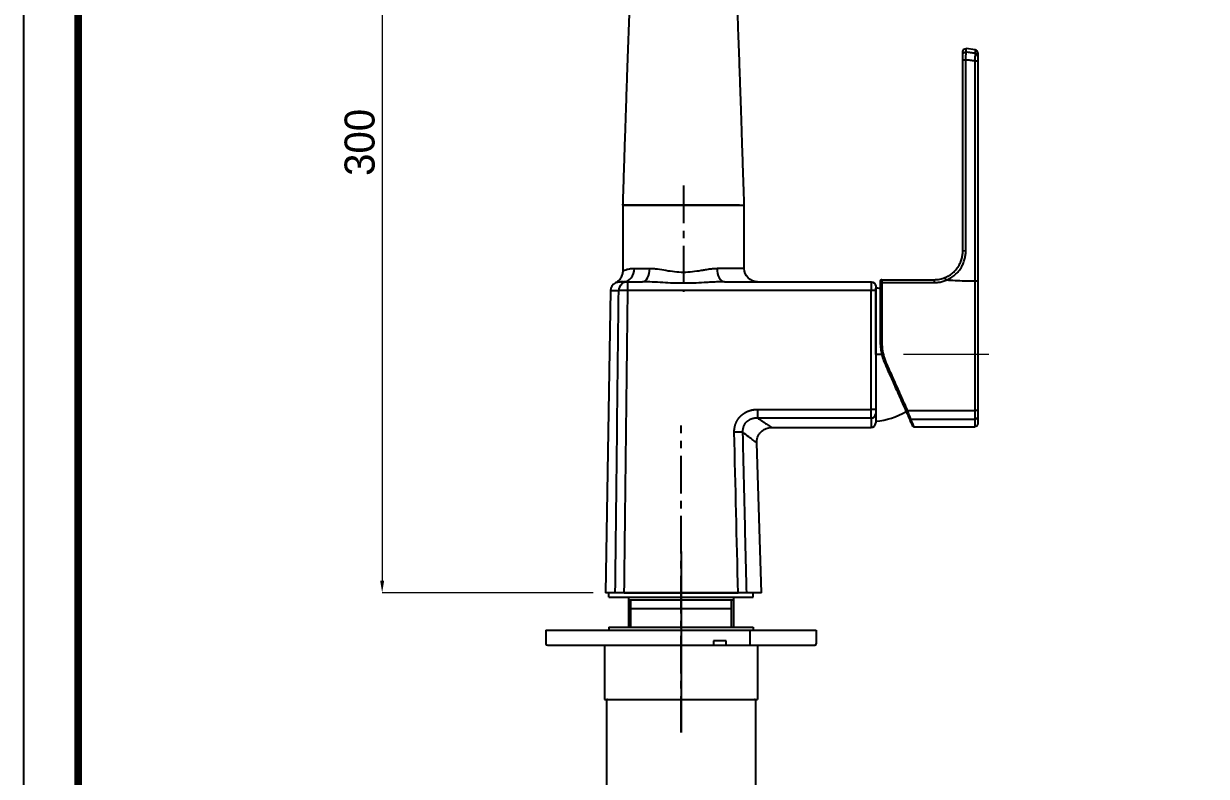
# Model space of a CAD drawing. Extents: x 0 to 1128, y 0 to 827.
# Drawn here: x 0 to 393.7, y 257.3 to 507.9 of the extents above; entities that cross this region are included whole.
import ezdxf

# ---------------------------------------------------------------- set-up
doc = ezdxf.new("R2010")
doc.units = 0
doc.header["$LTSCALE"] = 10
doc.header["$MEASUREMENT"] = 0
doc.header["$PDMODE"] = 3
doc.header["$PDSIZE"] = -10
doc.linetypes.add('CENTER', pattern=[2, 1.25, -0.25, 0.25, -0.25])
doc.linetypes.add('CENTER2', pattern=[28.575, 19.05, -3.175, 3.175, -3.175])
doc.layers.get('0').update_dxf_attribs({"linetype": 'CONTINUOUS'})
doc.layers.get('DEFPOINTS').update_dxf_attribs({"linetype": 'CONTINUOUS'})
doc.layers.add('1', color=7, linetype='CONTINUOUS')
doc.layers.add('DEF_LAYER_ASSEM_MEMBER', color=7, linetype='CONTINUOUS')
doc.layers.add('12', color=7, linetype='CONTINUOUS', true_color=0xffffff)
doc.layers.add('Cneter', color=1, linetype='CENTER2', lineweight=13)
doc.layers.add('외형선', color=3, linetype='CONTINUOUS', lineweight=35)
doc.styles.add('Daelim Dimension', font='')
doc.styles.get('Daelim Dimension').set_extended_font_data('나눔고딕')
doc.dimstyles.new('DEFAULT', dxfattribs={"dimscale": 2, "dimtxt": 2, "dimasz": 2, "dimexe": 0, "dimexo": 2, "dimgap": 1, "dimtad": 1, "dimdec": 0, "dimzin": 9, "dimdsep": 46, "dimtxsty": 'Daelim Dimension', "dimcen": 0.5, "dimclrd": 5, "dimclre": 5, "dimclrt": 256, "dimadec": 1, "dimazin": 0, "dimtfac": 1, "dimtdec": 0, "dimtix": 1, "dimtmove": 0, "dimatfit": 3, "dimfxl": 1, "dimtolj": 1, "dimtzin": 1, "dimlwd": 9, "dimlwe": 9, "dimarcsym": 0})

# ---------------------------------------------------------------- blocks, each defined once
blk = doc.blocks.new('*D5')
at = {"color": 5, "lineweight": 9, "ltscale": 0.5, "transparency": 16777216}
for p, q in [((215.71, 618.25), (119.35, 618.25)), ((119.35, 614.25), (119.35, 322.45)), ((189.66, 318.45), (119.35, 318.45))]:
    blk.add_line(p, q, dxfattribs=at)
at = {"color": 5, "ltscale": 0.5, "transparency": 16777216}
for points in [[(118.69, 614.25), (120.02, 614.25), (119.35, 618.25)], [(118.69, 322.45), (120.02, 322.45), (119.35, 318.45)]]:
    blk.add_solid(points, dxfattribs=at)
at = {"layer": 'DEFPOINTS', "color": 0, "ltscale": 0.5, "transparency": 16777216}
for p in [(219.71, 618.25), (119.35, 318.45), (193.66, 318.45)]:
    blk.add_point(p, dxfattribs=at)
at = {"color": 7, "ltscale": 0.5, "transparency": 16777216, "insert": (111.9, 468.35), "char_height": 10, "attachment_point": 5, "rotation": 90, "style": 'Daelim Dimension'}
blk.add_mtext('\\A1;300', dxfattribs=at)

msp = doc.modelspace()

# ---------------------------------------------------------------- linework, layer by layer
at = {"ltscale": 0.5}
msp.add_line((242.86, 318.45), (194.86, 318.45), dxfattribs=at)
at = {"color": 0}
for p, q in [((173.86, 305.95), (263.86, 305.95)), ((241.86, 300.95), (241.86, 305.95)), ((174.36, 300.95), (263.36, 300.95)), ((233.86, 302.45), (229.66, 302.45)), ((229.66, 302.45), (229.66, 300.95)), ((233.86, 300.95), (233.86, 302.45))]:
    msp.add_line(p, q, dxfattribs=at)
at = {"ltscale": 0.5}
msp.add_lwpolyline([(0, 0), (1128.4, 0), (1128.4, 826.8), (0, 826.8)], close=True, dxfattribs=at)
at = {"color": 5, "linetype": 'ByBlock', "lineweight": 200, "const_width": 2.6}
msp.add_lwpolyline([(18.14, 35.4), (1110.14, 35.4), (1110.14, 807.6), (18.14, 807.6)], close=True, dxfattribs=at)
at = {"layer": '1', "color": 7, "linetype": 'Continuous'}
for p, q in [((316.78, 499.19), (313.78, 499.56)), ((285.66, 422.64), (303.16, 422.64)), ((285.66, 421.68), (303.16, 421.68)), ((285.66, 421.68), (285.66, 402.4)), ((316.66, 422.16), (313.16, 422.16)), ((316.66, 422.18), (316.66, 422.16)), ((316.66, 422.16), (316.66, 379.12)), ((283.66, 397.7), (283.66, 419.85)), ((283.66, 397.7), (283.66, 375.55)), ((285.74, 397.7), (283.66, 397.7)), ((294.17, 379.12), (316.66, 379.12)), ((295.26, 376.19), (316.66, 376.19)), ((296.38, 373.68), (299.66, 373.68)), ((302.52, 373.64), (316.66, 373.64))]:
    msp.add_line(p, q, dxfattribs=at)
at = {"layer": '1', "color": 7, "linetype": 'Continuous', "extrusion": (0, 0, -1)}
for centre, start, end in [((-313.66, 498.57), 0, 97.125), ((-316.66, 374.64), 180, 270)]:
    msp.add_arc(centre, 1, start, end, dxfattribs=at)
at = {"layer": '1', "color": 7, "linetype": 'Continuous'}
for centre, radius, start, end in [((316.66, 498.19), 1, 0, 82.875), ((282.22, 397.7), 22.2, 82.3659, 86.296), ((282.22, 397.7), 22.2, 273.704, 301.424)]:
    msp.add_arc(centre, radius, start, end, dxfattribs=at)
for centre, major_axis, ratio, start_param, end_param in [((313.66, 432.14), (-1, 0), 0.056723, 4.712394, 6.283185), ((307.1, 422.4), (-0.375, 0.927), 0.016805, 4.753827, 6.283179), ((316.66, 422.14), (1, 0), 0.04445, 0, 1.570796), ((316.66, 422.11), (1, 0), 0.044423, 0, 1.570796), ((285.66, 402.39), (0.5, 0), 0.024927, 1.570807, 3.140079), ((287.35, 394.46), (0.457, 0.203), 0.01562, 1.563842, 3.141593)]:
    msp.add_ellipse(centre, major_axis=major_axis, ratio=ratio, start_param=start_param, end_param=end_param, dxfattribs=at)
for points, knots in [([(204.53, 559.97), (204.47, 559.33), (204.33, 557.97), (204.13, 556), (203.92, 554), (203.75, 552.16), (203.59, 550.38), (203.46, 548.74), (203.35, 547.29), (203.26, 546.05), (203.19, 544.91), (203.11, 543.79), (203, 542.03), (202.84, 539.42), (202.63, 535.73), (202.41, 531.43), (202.18, 526.58), (201.94, 519.81), (201.71, 514.31), (201.49, 508.61), (201.27, 502.75), (201.05, 496.74), (200.85, 490.78), (200.64, 484.74), (200.43, 478.46), (200.22, 472.19), (200.02, 466.05), (199.83, 460.14), (199.62, 453.9), (199.48, 449.63), (199.41, 447.45)], [0, 0, 0, 0, 0.036075, 0.07593, 0.112077, 0.144522, 0.172958, 0.197584, 0.217314, 0.233662, 0.247216, 0.261049, 0.275605, 0.311375, 0.350875, 0.394098, 0.440483, 0.486836, 0.532655, 0.577945, 0.622709, 0.666952, 0.711064, 0.750701, 0.793746, 0.840199, 0.877276, 0.916269, 0.957178, 1, 1, 1, 1]), ([(239.91, 447.45), (239.83, 449.63), (239.69, 453.9), (239.49, 460.14), (239.29, 466.05), (239.09, 472.19), (238.89, 478.46), (238.68, 484.74), (238.45, 491.3), (238.21, 498.28), (237.93, 505.73), (237.66, 512.93), (237.39, 519.38), (237.14, 526.58), (236.9, 531.43), (236.68, 535.73), (236.47, 539.42), (236.31, 542.05), (236.2, 543.86), (236.12, 545.05), (236.03, 546.27), (235.94, 547.63), (235.82, 549.17), (235.68, 550.84), (235.53, 552.56), (235.36, 554.34), (235.16, 556.22), (234.97, 558.1), (234.84, 559.37), (234.78, 559.97)], [0, 0, 0, 0, 0.042824, 0.083734, 0.122728, 0.159807, 0.206261, 0.249307, 0.288946, 0.344067, 0.399612, 0.455974, 0.513162, 0.559517, 0.605903, 0.649128, 0.688629, 0.7244, 0.739816, 0.754418, 0.769066, 0.787166, 0.809071, 0.834787, 0.862528, 0.893868, 0.928446, 0.966333, 1, 1, 1, 1]), ([(313.66, 495.81), (313.67, 496.08), (313.69, 496.56), (313.72, 497.12), (313.74, 497.66), (313.77, 498.15), (313.78, 498.31), (313.78, 498.38)], [0, 0, 0, 0, 0.21121, 0.377732, 0.499563, 0.76116, 1, 1, 1, 1]), ([(316.78, 498), (316.78, 497.96), (316.77, 497.87), (316.76, 497.57), (316.74, 497.12), (316.7, 496.41), (316.68, 495.79), (316.66, 495.43)], [0, 0, 0, 0, 0.159428, 0.326624, 0.501654, 0.716491, 1, 1, 1, 1]), ([(219.66, 447.45), (217.01, 447.45), (211.71, 447.45), (204.97, 447.45), (200.46, 447.45), (199.41, 447.45), (199.41, 447.45)], [0, 0, 0, 0, 0.250002, 0.500005, 0.750007, 1, 1, 1, 1]), ([(306.72, 423.33), (307.14, 423.52), (307.99, 423.9), (309.14, 424.71), (310.18, 425.68), (311.06, 426.79), (311.76, 428.03), (312.26, 429.32), (312.6, 430.7), (312.64, 431.64), (312.66, 432.14)], [0, 0, 0, 0, 0.122485, 0.246666, 0.372547, 0.500134, 0.622109, 0.750115, 0.867757, 1, 1, 1, 1]), ([(285.16, 422.14), (285.16, 422.14), (285.16, 422.12), (285.16, 422.06), (285.16, 422), (285.16, 421.97)], [0, 0, 0, 0, 0.370381, 0.740762, 1, 1, 1, 1]), ([(285.16, 422.1), (285.16, 422.1), (285.16, 422.09), (285.17, 422.06), (285.18, 422), (285.19, 421.95), (285.19, 421.92)], [0, 0, 0, 0, 0.17272, 0.42937, 0.705107, 1, 1, 1, 1]), ([(285.16, 421.97), (285.16, 421.96), (285.16, 421.91), (285.16, 421.81), (285.16, 421.71), (285.16, 421.66)], [0, 0, 0, 0, 0.130465, 0.565233, 1, 1, 1, 1]), ([(285.19, 422.27), (285.19, 422.27), (285.19, 422.27), (285.18, 422.26), (285.17, 422.24), (285.17, 422.22)], [0, 0, 0, 0, 0.011922, 0.522162, 1, 1, 1, 1]), ([(285.66, 422.62), (285.61, 422.61), (285.52, 422.59), (285.38, 422.52), (285.26, 422.41), (285.21, 422.32), (285.19, 422.27)], [0, 0, 0, 0, 0.237443, 0.490197, 0.748273, 1, 1, 1, 1]), ([(303.16, 422.64), (303.77, 422.67), (304.99, 422.72), (306.14, 423.13), (306.72, 423.33)], [0, 0, 0, 0, 0.499052, 1, 1, 1, 1]), ([(285.16, 402.39), (285.18, 401.69), (285.22, 400.3), (285.56, 398.24), (286.09, 396.2), (286.62, 394.9), (286.89, 394.25)], [0, 0, 0, 0, 0.248285, 0.497725, 0.748295, 1, 1, 1, 1]), ([(293.77, 378.8), (293.89, 378.54), (294, 378.28), (294.1, 378.05), (294.11, 378.04)], [0, 0, 0, 0, 0.954943, 1, 1, 1, 1]), ([(294.17, 379.12), (294.25, 378.92), (294.38, 378.57), (294.62, 377.91), (294.89, 377.19), (295.1, 376.62), (295.21, 376.32), (295.24, 376.23), (295.26, 376.19)], [0, 0, 0, 0, 0.154169, 0.264066, 0.520075, 0.764631, 0.883953, 1, 1, 1, 1]), ([(316.66, 379.12), (316.66, 378.94), (316.66, 378.5), (316.66, 377.83), (316.66, 377.19), (316.66, 376.66), (316.66, 376.34), (316.66, 376.22), (316.66, 376.19)], [0, 0, 0, 0, 0.137009, 0.325753, 0.511951, 0.698145, 0.886899, 1, 1, 1, 1]), ([(294.53, 377.09), (294.54, 377.07), (294.58, 376.98), (294.61, 376.91), (294.63, 376.88)], [0, 0, 0, 0, 0.210675, 1, 1, 1, 1]), ([(294.63, 376.88), (294.93, 376.19), (295.35, 375.25), (295.53, 374.84), (295.57, 374.77)], [0, 0, 0, 0, 0.555104, 1, 1, 1, 1]), ([(295.26, 376.19), (295.42, 375.84), (295.72, 375.14), (296.05, 374.41), (296.28, 373.88), (296.34, 373.74), (296.38, 373.68)], [0, 0, 0, 0, 0.251234, 0.501571, 0.751123, 1, 1, 1, 1]), ([(316.66, 376.19), (316.66, 375.63), (316.66, 374.68), (316.66, 373.82), (316.66, 373.64), (316.66, 373.64)], [0, 0, 0, 0, 0.330172, 0.670249, 1, 1, 1, 1]), ([(296.38, 373.68), (296.32, 373.68), (296.26, 373.68), (296.16, 373.72), (296.11, 373.75), (296.02, 373.82), (295.98, 373.86), (295.94, 373.93), (295.93, 373.95), (295.92, 373.97)], [0, 0, 0, 0, 0.293054, 0.293054, 0.586101, 0.586101, 0.879243, 0.879243, 1, 1, 1, 1]), ([(299.66, 373.68), (299.98, 373.68), (300.31, 373.67), (300.93, 373.67), (301.22, 373.66), (301.72, 373.66), (301.95, 373.65), (302.29, 373.64), (302.42, 373.64), (302.54, 373.64), (302.56, 373.64), (302.56, 373.64)], [0, 0, 0, 0, 0.214872, 0.214872, 0.429741, 0.429741, 0.644661, 0.644661, 0.859617, 0.859617, 1, 1, 1, 1])]:
    msp.add_open_spline(points, degree=3, knots=knots, dxfattribs=at)
for points in [[(312.66, 497.4), (312.66, 497.66), (312.66, 498.09), (312.66, 498.48), (312.66, 498.57), (312.66, 498.57)], [(312.66, 495.68), (312.66, 495.83), (312.66, 496.12), (312.66, 496.51), (312.66, 496.83), (312.66, 497.09), (312.66, 497.3), (312.66, 497.38), (312.66, 497.4)], [(313.78, 498.38), (313.78, 499.17), (313.78, 499.56), (313.78, 499.56)], [(316.78, 498), (316.28, 498.06), (315.28, 498.19), (314.28, 498.32), (313.78, 498.38)], [(316.78, 499.19), (316.78, 499.19), (316.78, 498.79), (316.78, 498)], [(317.66, 498.19), (317.66, 498.19), (317.66, 498.11), (317.66, 497.71), (317.66, 497.28), (317.66, 497.02)], [(317.66, 497.02), (317.66, 497), (317.66, 496.92), (317.66, 496.71), (317.66, 496.44), (317.66, 496.12), (317.66, 495.73), (317.66, 495.45), (317.66, 495.29)], [(312.66, 432.14), (312.66, 438.59), (312.66, 450.9), (312.66, 467.6), (312.66, 482.59), (312.66, 491.5), (312.66, 495.68)], [(316.66, 495.43), (316.16, 495.49), (315.16, 495.62), (314.16, 495.75), (313.66, 495.81)], [(313.66, 432.19), (313.66, 453.47), (313.66, 474.7), (313.66, 495.81)], [(316.66, 495.43), (316.66, 471.13), (316.66, 446.68), (316.66, 422.18)], [(317.66, 495.29), (317.66, 492.35), (317.66, 485.81), (317.66, 473.7), (317.66, 460.45), (317.66, 446.82), (317.66, 433.59), (317.66, 425.82), (317.66, 422.14)], [(238.37, 447.45), (237.35, 447.45), (234.35, 447.45), (227.61, 447.45), (222.31, 447.45), (219.66, 447.45)], [(307.1, 422.45), (307.63, 422.66), (308.66, 423.18), (310.07, 424.21), (311.29, 425.46), (312.25, 426.85), (312.95, 428.29), (313.4, 429.71), (313.62, 431.04), (313.66, 431.82), (313.66, 432.19)], [(285.66, 422.64), (285.4, 422.64), (285.16, 422.4), (285.16, 422.14)], [(285.16, 421.66), (285.16, 419.52), (285.16, 415.24), (285.16, 408.81), (285.16, 404.53), (285.16, 402.39)], [(285.66, 422.64), (285.66, 422.64), (285.66, 422.63), (285.66, 422.62)], [(285.66, 422.62), (285.66, 422.53), (285.66, 422.13), (285.66, 421.68)], [(303.16, 421.68), (303.61, 421.68), (304.5, 421.74), (305.83, 421.99), (306.68, 422.28), (307.1, 422.45)], [(313.16, 422.16), (312.15, 422.21), (310.13, 422.3), (308.11, 422.4), (307.1, 422.45)], [(317.66, 422.14), (317.66, 422.13), (317.66, 422.12), (317.66, 422.11)], [(317.66, 422.11), (317.66, 417.34), (317.66, 407.79), (317.66, 393.46), (317.66, 383.9), (317.66, 379.12)], [(285.66, 402.4), (285.66, 401.48), (285.79, 399.67), (286.36, 396.98), (286.98, 395.29), (287.35, 394.46)], [(286.89, 394.25), (287.65, 392.55), (289.16, 389.14), (291.44, 384.03), (292.96, 380.62), (293.72, 378.92)], [(287.35, 394.46), (288.1, 392.76), (289.62, 389.35), (291.9, 384.24), (293.41, 380.83), (294.17, 379.12)], [(293.72, 378.92), (293.8, 378.72), (293.97, 378.34), (294.22, 377.79), (294.43, 377.31), (294.61, 376.92), (294.74, 376.63), (294.79, 376.51), (294.8, 376.48)], [(317.66, 379.12), (317.66, 378.96), (317.66, 378.66), (317.66, 378.23), (317.66, 377.86), (317.66, 377.54), (317.66, 377.3), (317.66, 377.2), (317.66, 377.17)], [(294.8, 376.48), (294.95, 376.14), (295.21, 375.56), (295.5, 374.92), (295.71, 374.44), (295.85, 374.12), (295.9, 374.01), (295.92, 373.97)], [(317.66, 377.17), (317.66, 376.61), (317.66, 375.67), (317.66, 374.82), (317.66, 374.64), (317.66, 374.64)]]:
    msp.add_open_spline(points, degree=3, dxfattribs=at)
for points, weights in [([(312.66, 497.4), (312.66, 498.04), (313.14, 498.46), (313.78, 498.38)], [1.20351229232, 0.93242290388, 0.932162818993, 1.20273203766]), ([(317.66, 497.02), (317.66, 497.54), (317.31, 497.93), (316.78, 498)], [1.17155634254, 0.962219743992, 0.944460781877, 1.11827945619]), ([(312.66, 495.68), (312.66, 495.76), (313.07, 495.81), (313.66, 495.81)], [1.20309816912, 0.953931218043, 0.934028407225, 1.14338973667]), ([(317.66, 495.29), (317.66, 495.37), (317.25, 495.43), (316.66, 495.43)], [1.17158944229, 0.942808458764, 0.942803519345, 1.17157462403]), ([(285.66, 421.68), (285.37, 421.68), (285.16, 421.67), (285.16, 421.66)], [1.1715728754, 0.942809042622, 0.942809041533, 1.17157287213]), ([(303.16, 422.64), (303.16, 422.64), (303.16, 422.24), (303.16, 421.68)], [1.16171062675, 0.946490221644, 0.946097176858, 1.16053149239]), ([(294.17, 379.12), (293.9, 379.01), (293.72, 378.92), (293.72, 378.92)], [1.17176921551, 0.942756478727, 0.942743595553, 1.17173056599]), ([(317.66, 379.12), (317.66, 379.12), (317.25, 379.12), (316.66, 379.12)], [1.17155132764, 0.942808610785, 0.942816224374, 1.1715741684]), ([(295.26, 376.19), (295.06, 376.19), (294.89, 376.29), (294.8, 376.48)], [1.08947457114, 0.970175204732, 0.970175142953, 1.0894743858]), ([(317.66, 377.17), (317.66, 376.59), (317.25, 376.19), (316.66, 376.19)], [1.1715726708, 0.942809036301, 0.942809109733, 1.1715728911])]:
    msp.add_rational_spline(points, weights, degree=3, dxfattribs=at)
at = {"layer": '1', "color": 1, "linetype": 'CENTER'}
for points, knots in [([(219.66, 453.95), (219.66, 448.95), (219.66, 418.65)], [0, 0, 0.141657, 1, 1]), ([(218.86, 311.95), (218.86, 316.95), (218.86, 374.06)], [0, 0, 0.080501, 1, 1]), ([(218.86, 332.21), (218.86, 327.21), (218.86, 271.95)], [0, 0, 0.082962, 1, 1]), ([(218.86, 271.95), (218.86, 276.95), (218.86, 332.21)], [0, 0, 0.082962, 1, 1]), ([(218.86, 332.21), (218.86, 327.21), (218.86, 308.95)], [0, 0, 0.214883, 1, 1]), ([(218.86, 323.45), (218.86, 318.45), (218.86, 272.45)], [0, 0, 0.098039, 1, 1])]:
    msp.add_open_spline(points, degree=1, knots=knots, dxfattribs=at)
at = {"layer": '12', "color": 7, "linetype": 'Continuous'}
for p, q in [((199.45, 447.45), (199.45, 425.59)), ((199.45, 447.45), (239.86, 447.45)), ((239.86, 426.42), (239.86, 447.45)), ((203.33, 426.42), (208.46, 426.42)), ((239.86, 426.42), (230.86, 426.42)), ((199.71, 421.95), (201.02, 421.95)), ((201.02, 421.95), (205.98, 421.95)), ((201.02, 421.95), (201.02, 419.02)), ((233.34, 421.95), (282.16, 421.95)), ((282.16, 421.95), (282.16, 419.02)), ((195.41, 419), (193.66, 318.45)), ((195.41, 419), (198.11, 419)), ((282.16, 419.02), (201.02, 419.02)), ((282.16, 379.48), (282.16, 419.02)), ((283.66, 420.45), (283.66, 418.98)), ((283.66, 418.98), (283.66, 379.45)), ((244.42, 379.48), (282.16, 379.48)), ((244.42, 376.52), (244.42, 379.48)), ((282.16, 376.52), (282.16, 379.48)), ((283.66, 379.45), (283.66, 377.97)), ((282.16, 376.52), (244.42, 376.52)), ((282.16, 376.52), (282.16, 373.45)), ((283.66, 377.97), (283.66, 374.95)), ((249.04, 373.45), (282.16, 373.45)), ((245.61, 318.45), (244.04, 368.29)), ((196.98, 318.45), (193.66, 318.45)), ((199.87, 318.45), (237.85, 318.45)), ((245.61, 318.45), (240.6, 318.45))]:
    msp.add_line(p, q, dxfattribs=at)
at = {"layer": '12', "color": 7, "linetype": 'Continuous', "extrusion": (0, 0, -1)}
for centre, radius, start, end in [((-244.34, 426.42), 4.48, 270, 0), ((-282.16, 420.45), 1.5, 90, 180)]:
    msp.add_arc(centre, radius, start, end, dxfattribs=at)
at = {"layer": '12', "color": 7, "linetype": 'Continuous'}
for centre, radius, start, end in [((198.41, 418.95), 3, 117.1222, 178.9998), ((282.16, 374.95), 1.5, 270, 0)]:
    msp.add_arc(centre, radius, start, end, dxfattribs=at)
for centre, major_axis, ratio, start_param, end_param in [((199.71, 426.42), (0, 4.48), 0.808364, 3.141593, 4.712389), ((205.98, 426.42), (0, 4.48), 0.554298, 3.141593, 4.712389), ((233.34, 426.42), (0, 4.48), 0.554298, 1.570796, 3.141593), ((201.02, 418.95), (0, -3), 0.968304, 3.141593, 4.694936), ((201.02, 418.95), (-3, 0.04), 0.024431, 4.712675, 6.030698), ((280.66, -2771.38), (0, 5643.9), 0.017106, 0.97002, 0.991467), ((282.16, 418.98), (1.5, 0), 0.024432, 0, 1.570796), ((282.16, 379.45), (1.5, 0), 0.024432, 0, 1.570796), ((282.16, 377.97), (1.5, 0), 0.962704, 4.712389, 6.283185), ((236.58, 371.78), (3, 0.07), 0.024425, 0.395733, 1.570214)]:
    msp.add_ellipse(centre, major_axis=major_axis, ratio=ratio, start_param=start_param, end_param=end_param, dxfattribs=at)
for points, degree, knots in [([(199.45, 425.59), (199.45, 425.18), (199.34, 424.38), (198.85, 423.23), (198.06, 422.26), (197.4, 421.8), (197.03, 421.61)], 3, [0, 0, 0, 0, 0.245272, 0.5, 0.754728, 1, 1, 1, 1]), ([(199.45, 425.59), (199.45, 425.59), (199.62, 425.67), (200.22, 425.9), (200.93, 426.12), (201.6, 426.28), (202.43, 426.4), (203.04, 426.41), (203.33, 426.42)], 3, [0, 0, 0, 0, 0.248883, 0.498642, 0.599108, 0.74915, 0.882502, 1, 1, 1, 1]), ([(208.46, 426.42), (208.85, 426.41), (209.7, 426.39), (211.46, 426.17), (213.79, 425.75), (216.68, 425.31), (219.66, 425.11), (222.65, 425.31), (224.96, 425.66), (226.82, 425.98), (228.21, 426.21), (229.62, 426.39), (230.46, 426.41), (230.86, 426.42)], 3, [0, 0, 0, 0, 0.058932, 0.125367, 0.250457, 0.375386, 0.5003, 0.624969, 0.749691, 0.799881, 0.874782, 0.941095, 1, 1, 1, 1]), ([(199.71, 421.95), (199.37, 421.94), (198.69, 421.91), (197.95, 421.81), (197.42, 421.71), (197.11, 421.63), (197.04, 421.61), (197.04, 421.61), (197.04, 421.61)], 3, [0, 0, 0, 0, 0.200137, 0.400166, 0.600094, 0.799939, 0.999738, 1, 1, 1, 1]), ([(233.34, 421.95), (232.62, 421.94), (231.17, 421.91), (228.9, 421.8), (226.19, 421.64), (223.1, 421.49), (219.66, 421.42), (216.21, 421.49), (212.74, 421.66), (209.3, 421.87), (207.06, 421.92), (205.98, 421.95)], 3, [0, 0, 0, 0, 0.079802, 0.1631, 0.250056, 0.376461, 0.499972, 0.62348, 0.74995, 0.878993, 1, 1, 1, 1]), ([(236.58, 371.85), (236.54, 373.4), (237.13, 374.85), (237.72, 376.31), (238.83, 377.36), (239.93, 378.39), (241.41, 378.95), (242.84, 379.48), (244.42, 379.48)], 2, [0, 0, 0, 0.25, 0.25, 0.5, 0.5, 0.75, 0.75, 1, 1, 1]), ([(244.42, 376.52), (244.09, 376.53), (243.35, 376.55), (242.32, 376.31), (241.42, 375.92), (240.43, 375.25), (239.42, 373.9), (239.37, 372.57), (239.34, 371.87)], 3, [0, 0, 0, 0, 0.124417, 0.287856, 0.39932, 0.501595, 0.74016, 1, 1, 1, 1]), ([(244.42, 376.52), (244.78, 376.28), (245.51, 375.81), (246.43, 375.2), (247.22, 374.67), (248.1, 374.08), (248.84, 373.58), (249.04, 373.45), (249.04, 373.45)], 3, [0, 0, 0, 0, 0.127154, 0.252843, 0.377341, 0.500932, 0.752068, 1, 1, 1, 1]), ([(244.04, 368.29), (244.04, 368.29), (243.84, 368.45), (242.93, 369.15), (241.47, 370.27), (240.06, 371.33), (239.34, 371.87)], 3, [0, 0, 0, 0, 0.247919, 0.499609, 0.744337, 1, 1, 1, 1]), ([(239.34, 371.87), (239.39, 369.87), (239.44, 367.87), (239.67, 357.88), (239.86, 349.88), (240.23, 334.07), (240.42, 326.26), (240.6, 318.45)], 3, [0, 0, 0, 0, 0.112241, 0.112241, 0.561207, 0.561207, 1, 1, 1, 1]), ([(244.04, 368.29), (244.02, 368.95), (244.18, 369.91), (244.77, 371.12), (245.42, 371.95), (246.23, 372.63), (247.42, 373.25), (248.37, 373.44), (249.04, 373.45)], 3, [0, 0, 0, 0, 0.239018, 0.368078, 0.5, 0.631922, 0.760982, 1, 1, 1, 1]), ([(199.87, 318.45), (199.53, 318.45), (199.19, 318.45), (198.56, 318.45), (198.26, 318.45), (197.73, 318.45), (197.5, 318.45), (197.18, 318.45), (197.06, 318.45), (196.98, 318.45)], 3, [0, 0, 0, 0, 0.260964, 0.260964, 0.521929, 0.521929, 0.782881, 0.782881, 1, 1, 1, 1]), ([(240.6, 318.45), (240.47, 318.45), (240.28, 318.45), (239.82, 318.45), (239.55, 318.45), (238.96, 318.45), (238.63, 318.45), (238.3, 318.45), (238.15, 318.45), (238, 318.45), (237.85, 318.45)], 3, [0, 0, 0, 0, 0.290416, 0.290416, 0.580833, 0.580833, 0.871236, 0.871236, 0.871236, 1, 1, 1, 1])]:
    msp.add_open_spline(points, degree=degree, knots=knots, dxfattribs=at)
for points, degree in [([(198.68, 421.9), (200.36, 422.02)], 1), ([(196.98, 318.45), (197.35, 352.37), (197.73, 385.89), (198.11, 419)], 3), ([(237.85, 318.45), (237.42, 336.25), (237, 354.05), (236.58, 371.85)], 3)]:
    msp.add_open_spline(points, degree=degree, dxfattribs=at)
at = {"layer": 'Cneter', "lineweight": 5, "ltscale": 0.5}
msp.add_line((321.29, 397.7), (292.88, 397.7), dxfattribs=at)
at = {"layer": 'DEF_LAYER_ASSEM_MEMBER', "color": 7, "linetype": 'Continuous'}
for p, q in [((194.86, 316.95), (194.86, 318.45)), ((194.86, 316.95), (242.86, 316.95)), ((201.36, 316.95), (201.36, 306.95)), ((236.36, 315.95), (201.36, 315.95)), ((236.36, 316.95), (236.36, 306.95)), ((242.86, 316.95), (242.86, 318.45))]:
    msp.add_line(p, q, dxfattribs=at)
at = {"layer": 'DEF_LAYER_ASSEM_MEMBER', "color": 2, "linetype": 'Continuous'}
for p, q in [((202.11, 306.95), (202.11, 315.95)), ((235.61, 306.95), (235.61, 315.95))]:
    msp.add_line(p, q, dxfattribs=at)
at = {"layer": 'DEF_LAYER_ASSEM_MEMBER', "color": 9, "linetype": 'Continuous'}
msp.add_line((235.36, 313.13), (202.11, 313.13), dxfattribs=at)
at = {"layer": '외형선', "color": 0, "linetype": 'ByBlock', "lineweight": -2, "ltscale": 6}
for p, q in [((173.86, 305.95), (173.86, 301.45)), ((194.86, 306.95), (194.86, 305.95)), ((194.86, 306.95), (242.86, 306.95)), ((242.86, 306.95), (242.86, 305.95)), ((263.86, 305.95), (263.86, 301.45)), ((193.36, 300.95), (193.36, 282.95)), ((244.36, 300.95), (244.36, 282.95)), ((193.36, 282.95), (244.36, 282.95)), ((194.11, 221.95), (194.11, 282.65)), ((194.41, 282.95), (196.51, 282.95)), ((199.61, 282.95), (238.11, 282.95)), ((241.21, 282.95), (243.31, 282.95)), ((243.61, 282.65), (243.61, 221.95))]:
    msp.add_line(p, q, dxfattribs=at)
for centre, radius, start, end in [((174.36, 301.45), 0.5, 180, 270), ((263.36, 301.45), 0.5, 270, 0), ((194.41, 282.65), 0.3, 90, 180), ((243.31, 282.65), 0.3, 0, 90)]:
    msp.add_arc(centre, radius, start, end, dxfattribs=at)

# ---------------------------------------------------------------- dimensions: what is measured, and where the dimension line sits
at = {"color": 5, "ltscale": 0.5}
dim = msp.add_linear_dim(base=(119.35, 318.45), p1=(219.71, 618.25), p2=(193.66, 318.45), angle=90, text='300', dimstyle='DEFAULT', override={"dimtxt": 5, "dimclrd": 5, "dimclre": 5, "dimclrt": 7}, dxfattribs=at)
dim.commit()
dim.dimension.update_dxf_attribs({"geometry": '*D5', "text_midpoint": (111.9, 468.35)})

doc.saveas('drawing.dxf')
